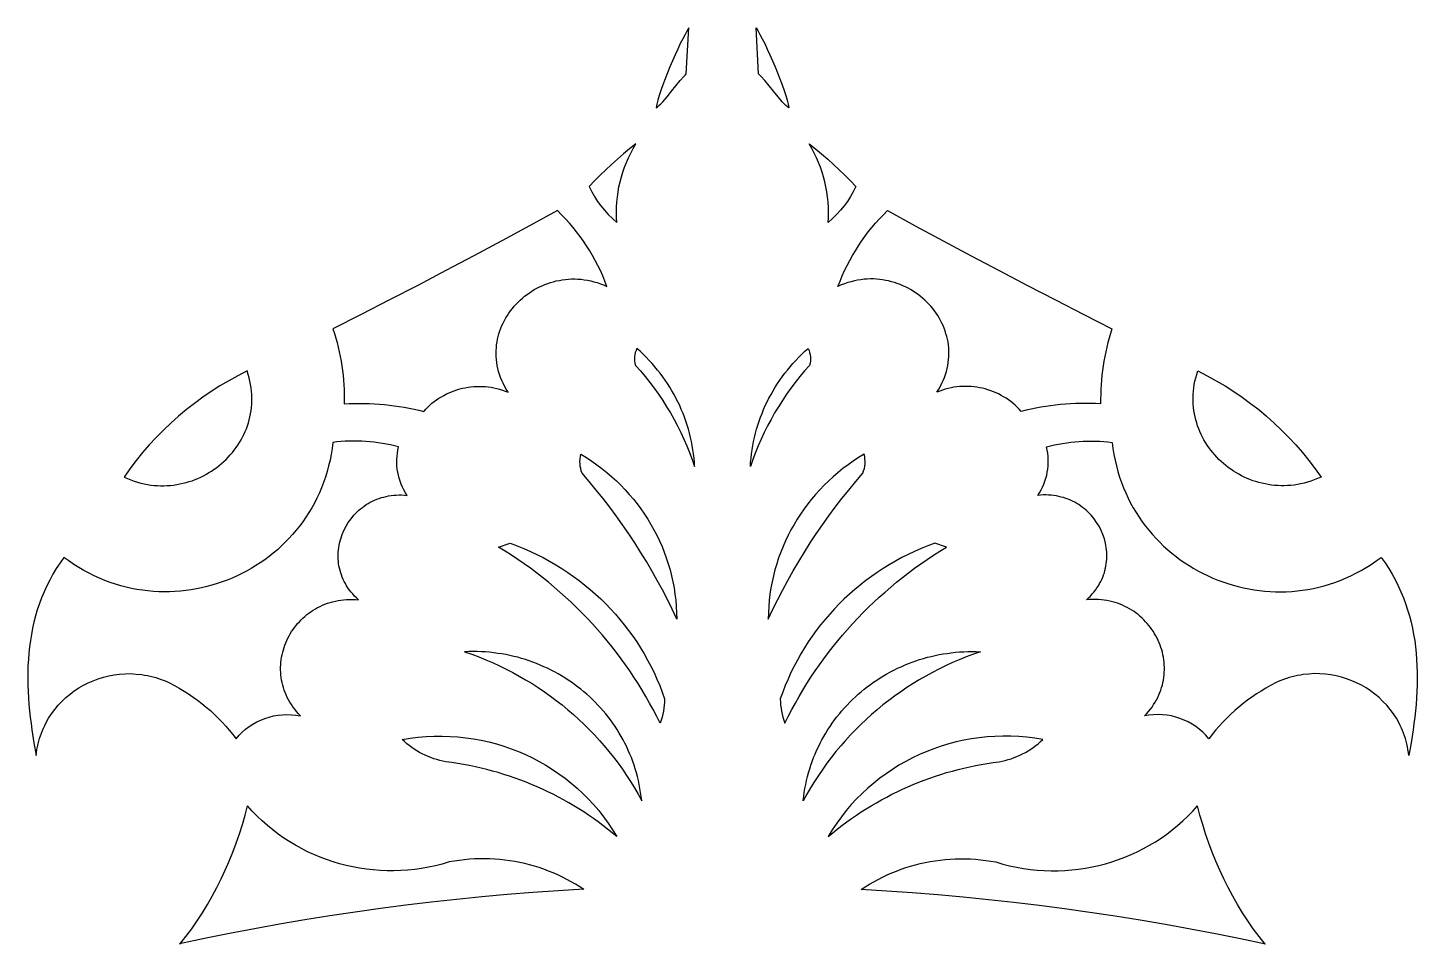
# Model space of a CAD drawing. Extents: x 3927 to 5087, y -513 to 1114.
# Drawn here: x 4446.2 to 4568.6, y 288.5 to 369.2 of the extents above; entities that cross this region are included whole.
import ezdxf

# ---------------------------------------------------------------- set-up
doc = ezdxf.new("R2010")
doc.units = 0
doc.layers.add('LAYER_1', color=18, linetype='CONTINUOUS')

msp = doc.modelspace()

# ---------------------------------------------------------------- linework, layer by layer
at = {"layer": 'LAYER_1'}
for points in [[(4504.45, 369.21), (4504.29, 368.96), (4504.11, 368.63), (4503.9, 368.25), (4503.69, 367.82), (4503.46, 367.34), (4503.24, 366.84), (4502.78, 365.78), (4502.56, 365.24), (4502.35, 364.71), (4502.16, 364.19), (4501.98, 363.7), (4501.83, 363.24), (4501.71, 362.83), (4501.62, 362.47), (4501.56, 362.17), (4501.68, 362.25), (4501.81, 362.36), (4501.97, 362.52), (4502.14, 362.7), (4502.52, 363.14), (4502.92, 363.62), (4503.68, 364.56), (4503.99, 364.92), (4504.12, 365.05), (4504.22, 365.14)], [(4510.36, 369.21), (4510.52, 368.96), (4510.71, 368.63), (4510.91, 368.25), (4511.13, 367.82), (4511.35, 367.34), (4511.58, 366.84), (4512.04, 365.78), (4512.26, 365.24), (4512.46, 364.71), (4512.66, 364.19), (4512.83, 363.7), (4512.98, 363.24), (4513.1, 362.83), (4513.2, 362.47), (4513.25, 362.17), (4513.14, 362.25), (4513, 362.36), (4512.85, 362.52), (4512.67, 362.7), (4512.3, 363.14), (4511.9, 363.62), (4511.13, 364.56), (4510.82, 364.92), (4510.69, 365.05), (4510.59, 365.14)], [(4499.77, 358.98), (4499.22, 358.54), (4498.68, 358.1), (4498.15, 357.65), (4497.63, 357.18), (4497.12, 356.71), (4496.63, 356.22), (4496.14, 355.73), (4495.67, 355.22), (4495.89, 354.77), (4496.13, 354.34), (4496.4, 353.92), (4496.69, 353.52), (4497.01, 353.13), (4497.35, 352.75), (4497.72, 352.4), (4498.1, 352.06), (4498.08, 352.51), (4498.07, 352.96), (4498.08, 353.41), (4498.11, 353.86), (4498.15, 354.31), (4498.21, 354.75), (4498.29, 355.19), (4498.39, 355.63), (4498.5, 356.07), (4498.63, 356.5), (4498.78, 356.92), (4498.94, 357.35), (4499.12, 357.76), (4499.32, 358.17), (4499.54, 358.58)], [(4515.05, 358.98), (4515.6, 358.54), (4516.14, 358.1), (4516.67, 357.65), (4517.19, 357.18), (4517.69, 356.71), (4518.19, 356.22), (4518.67, 355.73), (4519.14, 355.22), (4518.93, 354.77), (4518.68, 354.34), (4518.42, 353.92), (4518.12, 353.52), (4517.8, 353.13), (4517.46, 352.75), (4517.1, 352.4), (4516.71, 352.06), (4516.74, 352.51), (4516.75, 352.96), (4516.74, 353.41), (4516.71, 353.86), (4516.66, 354.31), (4516.6, 354.75), (4516.52, 355.19), (4516.43, 355.63), (4516.31, 356.07), (4516.18, 356.5), (4516.04, 356.92), (4515.87, 357.35), (4515.69, 357.76), (4515.49, 358.17), (4515.28, 358.58)], [(4497.23, 346.43), (4497.05, 346.9), (4496.86, 347.36), (4496.65, 347.82), (4496.44, 348.26), (4496.2, 348.71), (4495.96, 349.14), (4495.71, 349.57), (4495.44, 350), (4495.16, 350.41), (4494.87, 350.82), (4494.56, 351.22), (4494.25, 351.61), (4493.92, 352), (4493.58, 352.38), (4493.24, 352.74), (4492.88, 353.1), (4490.42, 351.77), (4487.97, 350.44), (4485.5, 349.13), (4483.03, 347.82), (4480.56, 346.52), (4478.08, 345.24), (4475.59, 343.96), (4473.1, 342.69), (4473.23, 342.29), (4473.35, 341.88), (4473.46, 341.48), (4473.56, 341.07), (4473.65, 340.66), (4473.74, 340.25), (4473.81, 339.84), (4473.88, 339.43), (4473.94, 339.01), (4473.99, 338.6), (4474.03, 338.18), (4474.06, 337.76), (4474.08, 337.34), (4474.1, 336.93), (4474.1, 336.51), (4474.1, 336.09), (4474.54, 336.11), (4474.98, 336.12), (4475.43, 336.12), (4475.87, 336.12), (4476.31, 336.1), (4476.75, 336.08), (4477.19, 336.05), (4477.63, 336.01), (4478.07, 335.97), (4478.5, 335.91), (4478.94, 335.85), (4479.37, 335.78), (4479.81, 335.7), (4480.24, 335.61), (4480.67, 335.51), (4481.1, 335.41), (4481.27, 335.6), (4481.45, 335.78), (4481.63, 335.96), (4481.82, 336.13), (4482.02, 336.29), (4482.22, 336.44), (4482.43, 336.58), (4482.65, 336.71), (4482.87, 336.83), (4483.09, 336.95), (4483.32, 337.06), (4483.55, 337.15), (4483.78, 337.24), (4484.02, 337.32), (4484.26, 337.39), (4484.51, 337.45), (4484.75, 337.5), (4485, 337.55), (4485.25, 337.58), (4485.5, 337.6), (4485.76, 337.62), (4486.01, 337.62), (4486.26, 337.61), (4486.52, 337.6), (4486.77, 337.57), (4487.03, 337.54), (4487.28, 337.49), (4487.53, 337.43), (4487.78, 337.37), (4488.03, 337.29), (4488.28, 337.21), (4488.52, 337.11), (4488.36, 337.37), (4488.22, 337.63), (4488.08, 337.89), (4487.96, 338.15), (4487.86, 338.41), (4487.77, 338.68), (4487.69, 338.94), (4487.62, 339.2), (4487.57, 339.47), (4487.52, 339.73), (4487.49, 339.99), (4487.47, 340.25), (4487.47, 340.51), (4487.47, 340.77), (4487.49, 341.02), (4487.51, 341.27), (4487.55, 341.53), (4487.6, 341.77), (4487.65, 342.02), (4487.72, 342.26), (4487.8, 342.5), (4487.89, 342.74), (4487.98, 342.97), (4488.09, 343.2), (4488.2, 343.43), (4488.33, 343.65), (4488.46, 343.86), (4488.6, 344.07), (4488.74, 344.28), (4488.9, 344.48), (4489.06, 344.68), (4489.23, 344.86), (4489.41, 345.05), (4489.59, 345.22), (4489.79, 345.39), (4489.98, 345.56), (4490.19, 345.71), (4490.4, 345.86), (4490.61, 346.01), (4490.83, 346.14), (4491.06, 346.27), (4491.29, 346.38), (4491.53, 346.49), (4491.77, 346.6), (4492.01, 346.69), (4492.26, 346.77), (4492.52, 346.84), (4492.77, 346.91), (4493.04, 346.96), (4493.3, 347.01), (4493.57, 347.04), (4493.84, 347.06), (4494.11, 347.08), (4494.39, 347.08), (4494.67, 347.07), (4494.95, 347.05), (4495.23, 347.01), (4495.51, 346.97), (4495.8, 346.91), (4496.08, 346.84), (4496.37, 346.76), (4496.66, 346.66), (4496.94, 346.56)], [(4517.58, 346.43), (4517.76, 346.9), (4517.96, 347.36), (4518.16, 347.82), (4518.38, 348.26), (4518.61, 348.71), (4518.85, 349.14), (4519.11, 349.57), (4519.38, 350), (4519.66, 350.41), (4519.95, 350.82), (4520.25, 351.22), (4520.57, 351.61), (4520.89, 352), (4521.23, 352.38), (4521.58, 352.74), (4521.94, 353.1), (4524.39, 351.77), (4526.85, 350.44), (4529.31, 349.13), (4531.78, 347.82), (4534.26, 346.52), (4536.74, 345.24), (4539.22, 343.96), (4541.71, 342.69), (4541.59, 342.29), (4541.47, 341.88), (4541.36, 341.48), (4541.25, 341.07), (4541.16, 340.66), (4541.08, 340.25), (4541, 339.84), (4540.93, 339.43), (4540.88, 339.01), (4540.83, 338.6), (4540.79, 338.18), (4540.75, 337.76), (4540.73, 337.34), (4540.72, 336.93), (4540.71, 336.51), (4540.71, 336.09), (4540.27, 336.11), (4539.83, 336.12), (4539.39, 336.12), (4538.95, 336.12), (4538.51, 336.1), (4538.07, 336.08), (4537.63, 336.05), (4537.19, 336.01), (4536.75, 335.97), (4536.31, 335.91), (4535.88, 335.85), (4535.44, 335.78), (4535.01, 335.7), (4534.58, 335.61), (4534.15, 335.51), (4533.72, 335.41), (4533.55, 335.6), (4533.37, 335.78), (4533.18, 335.96), (4532.99, 336.13), (4532.79, 336.29), (4532.59, 336.44), (4532.38, 336.58), (4532.17, 336.71), (4531.95, 336.83), (4531.73, 336.95), (4531.5, 337.06), (4531.27, 337.15), (4531.03, 337.24), (4530.79, 337.32), (4530.55, 337.39), (4530.31, 337.45), (4530.06, 337.5), (4529.81, 337.55), (4529.56, 337.58), (4529.31, 337.6), (4529.06, 337.62), (4528.8, 337.62), (4528.55, 337.61), (4528.3, 337.6), (4528.04, 337.57), (4527.79, 337.54), (4527.54, 337.49), (4527.28, 337.43), (4527.03, 337.37), (4526.78, 337.29), (4526.54, 337.21), (4526.29, 337.11), (4526.45, 337.37), (4526.6, 337.63), (4526.73, 337.89), (4526.85, 338.15), (4526.96, 338.41), (4527.05, 338.68), (4527.13, 338.94), (4527.2, 339.2), (4527.25, 339.47), (4527.29, 339.73), (4527.32, 339.99), (4527.34, 340.25), (4527.35, 340.51), (4527.34, 340.77), (4527.33, 341.02), (4527.3, 341.27), (4527.27, 341.53), (4527.22, 341.77), (4527.16, 342.02), (4527.09, 342.26), (4527.02, 342.5), (4526.93, 342.74), (4526.83, 342.97), (4526.73, 343.2), (4526.61, 343.43), (4526.49, 343.65), (4526.36, 343.86), (4526.22, 344.07), (4526.07, 344.28), (4525.92, 344.48), (4525.75, 344.68), (4525.58, 344.86), (4525.4, 345.05), (4525.22, 345.22), (4525.03, 345.39), (4524.83, 345.56), (4524.63, 345.71), (4524.42, 345.86), (4524.2, 346.01), (4523.98, 346.14), (4523.76, 346.27), (4523.52, 346.38), (4523.29, 346.49), (4523.05, 346.6), (4522.8, 346.69), (4522.55, 346.77), (4522.3, 346.84), (4522.04, 346.91), (4521.78, 346.96), (4521.51, 347.01), (4521.25, 347.04), (4520.98, 347.06), (4520.7, 347.08), (4520.43, 347.08), (4520.15, 347.07), (4519.87, 347.05), (4519.59, 347.01), (4519.3, 346.97), (4519.02, 346.91), (4518.73, 346.84), (4518.45, 346.76), (4518.16, 346.66), (4517.87, 346.56)], [(4504.95, 330.56), (4504.93, 330.93), (4504.9, 331.3), (4504.85, 331.67), (4504.8, 332.04), (4504.74, 332.41), (4504.67, 332.77), (4504.59, 333.13), (4504.5, 333.49), (4504.4, 333.85), (4504.3, 334.2), (4504.18, 334.55), (4504.06, 334.9), (4503.93, 335.24), (4503.78, 335.58), (4503.64, 335.92), (4503.48, 336.25), (4503.31, 336.58), (4503.14, 336.91), (4502.95, 337.23), (4502.76, 337.55), (4502.56, 337.86), (4502.36, 338.17), (4502.14, 338.47), (4501.92, 338.77), (4501.69, 339.06), (4501.45, 339.35), (4501.2, 339.63), (4500.95, 339.91), (4500.69, 340.18), (4500.42, 340.45), (4500.15, 340.71), (4499.87, 340.96), (4499.79, 340.78), (4499.73, 340.6), (4499.69, 340.41), (4499.67, 340.23), (4499.66, 340.04), (4499.67, 339.85), (4499.7, 339.66), (4499.74, 339.47), (4500.18, 338.98), (4500.59, 338.48), (4501, 337.97), (4501.39, 337.45), (4501.77, 336.92), (4502.14, 336.38), (4502.48, 335.83), (4502.82, 335.28), (4503.14, 334.71), (4503.44, 334.14), (4503.74, 333.56), (4504.01, 332.97), (4504.27, 332.38), (4504.51, 331.78), (4504.74, 331.17)], [(4509.86, 330.56), (4509.88, 330.93), (4509.92, 331.3), (4509.96, 331.67), (4510.01, 332.04), (4510.07, 332.41), (4510.15, 332.77), (4510.22, 333.13), (4510.31, 333.49), (4510.41, 333.85), (4510.52, 334.2), (4510.63, 334.55), (4510.76, 334.9), (4510.89, 335.24), (4511.03, 335.58), (4511.18, 335.92), (4511.34, 336.25), (4511.5, 336.58), (4511.68, 336.91), (4511.86, 337.23), (4512.05, 337.55), (4512.25, 337.86), (4512.46, 338.17), (4512.67, 338.47), (4512.9, 338.77), (4513.13, 339.06), (4513.36, 339.35), (4513.61, 339.63), (4513.86, 339.91), (4514.12, 340.18), (4514.39, 340.45), (4514.67, 340.71), (4514.95, 340.96), (4515.03, 340.78), (4515.08, 340.6), (4515.12, 340.41), (4515.15, 340.23), (4515.16, 340.04), (4515.15, 339.85), (4515.12, 339.66), (4515.07, 339.47), (4514.64, 338.98), (4514.22, 338.48), (4513.81, 337.97), (4513.42, 337.45), (4513.04, 336.92), (4512.68, 336.38), (4512.33, 335.83), (4512, 335.28), (4511.68, 334.71), (4511.37, 334.14), (4511.08, 333.56), (4510.81, 332.97), (4510.55, 332.38), (4510.3, 331.78), (4510.07, 331.17)], [(4465.54, 338.98), (4464.73, 338.56), (4463.93, 338.12), (4463.15, 337.66), (4462.38, 337.17), (4461.63, 336.66), (4460.9, 336.12), (4460.19, 335.57), (4459.5, 334.99), (4458.82, 334.39), (4458.17, 333.76), (4457.53, 333.12), (4456.92, 332.46), (4456.33, 331.78), (4455.76, 331.08), (4455.22, 330.36), (4454.7, 329.62), (4454.99, 329.49), (4455.29, 329.38), (4455.58, 329.27), (4455.88, 329.18), (4456.17, 329.1), (4456.47, 329.03), (4456.76, 328.98), (4457.05, 328.93), (4457.34, 328.9), (4457.64, 328.88), (4457.92, 328.87), (4458.21, 328.87), (4458.5, 328.88), (4458.78, 328.9), (4459.06, 328.93), (4459.34, 328.97), (4459.62, 329.02), (4459.89, 329.08), (4460.16, 329.15), (4460.43, 329.23), (4460.69, 329.31), (4460.95, 329.41), (4461.21, 329.51), (4461.46, 329.63), (4461.7, 329.75), (4461.95, 329.88), (4462.18, 330.02), (4462.41, 330.16), (4462.64, 330.32), (4462.86, 330.48), (4463.08, 330.64), (4463.29, 330.82), (4463.49, 331), (4463.69, 331.19), (4463.88, 331.38), (4464.06, 331.58), (4464.24, 331.79), (4464.41, 332), (4464.57, 332.22), (4464.72, 332.44), (4464.87, 332.67), (4465, 332.91), (4465.13, 333.14), (4465.25, 333.39), (4465.37, 333.64), (4465.47, 333.89), (4465.56, 334.15), (4465.65, 334.41), (4465.72, 334.67), (4465.79, 334.94), (4465.84, 335.21), (4465.89, 335.49), (4465.92, 335.77), (4465.95, 336.05), (4465.96, 336.33), (4465.96, 336.62), (4465.95, 336.91), (4465.93, 337.2), (4465.9, 337.49), (4465.85, 337.78), (4465.79, 338.08), (4465.72, 338.38), (4465.64, 338.68)], [(4549.27, 338.98), (4550.09, 338.56), (4550.88, 338.12), (4551.67, 337.66), (4552.43, 337.17), (4553.18, 336.66), (4553.91, 336.12), (4554.63, 335.57), (4555.32, 334.99), (4555.99, 334.39), (4556.65, 333.76), (4557.28, 333.12), (4557.89, 332.46), (4558.48, 331.78), (4559.05, 331.08), (4559.6, 330.36), (4560.12, 329.62), (4559.82, 329.49), (4559.53, 329.38), (4559.23, 329.27), (4558.94, 329.18), (4558.64, 329.1), (4558.35, 329.03), (4558.06, 328.98), (4557.76, 328.93), (4557.47, 328.9), (4557.18, 328.88), (4556.89, 328.87), (4556.6, 328.87), (4556.32, 328.88), (4556.03, 328.9), (4555.75, 328.93), (4555.47, 328.97), (4555.2, 329.02), (4554.92, 329.08), (4554.65, 329.15), (4554.39, 329.23), (4554.12, 329.31), (4553.86, 329.41), (4553.61, 329.51), (4553.36, 329.63), (4553.11, 329.75), (4552.87, 329.88), (4552.63, 330.02), (4552.4, 330.16), (4552.17, 330.32), (4551.95, 330.48), (4551.74, 330.64), (4551.53, 330.82), (4551.33, 331), (4551.13, 331.19), (4550.94, 331.38), (4550.76, 331.58), (4550.58, 331.79), (4550.41, 332), (4550.25, 332.22), (4550.09, 332.44), (4549.95, 332.67), (4549.81, 332.91), (4549.68, 333.14), (4549.56, 333.39), (4549.45, 333.64), (4549.35, 333.89), (4549.25, 334.15), (4549.17, 334.41), (4549.09, 334.67), (4549.03, 334.94), (4548.97, 335.21), (4548.93, 335.49), (4548.89, 335.77), (4548.87, 336.05), (4548.86, 336.33), (4548.86, 336.62), (4548.86, 336.91), (4548.89, 337.2), (4548.92, 337.49), (4548.96, 337.78), (4549.02, 338.08), (4549.09, 338.38), (4549.17, 338.68)], [(4478.88, 332.28), (4478.52, 332.37), (4478.17, 332.46), (4477.81, 332.53), (4477.45, 332.6), (4477.09, 332.65), (4476.73, 332.7), (4476.37, 332.74), (4476, 332.77), (4475.64, 332.79), (4475.28, 332.8), (4474.91, 332.8), (4474.55, 332.8), (4474.18, 332.78), (4473.82, 332.76), (4473.45, 332.72), (4473.09, 332.68), (4473.02, 332.15), (4472.94, 331.63), (4472.84, 331.11), (4472.72, 330.61), (4472.59, 330.12), (4472.44, 329.63), (4472.27, 329.15), (4472.09, 328.69), (4471.9, 328.23), (4471.69, 327.78), (4471.46, 327.34), (4471.23, 326.92), (4470.98, 326.5), (4470.72, 326.09), (4470.44, 325.7), (4470.15, 325.31), (4469.86, 324.94), (4469.54, 324.57), (4469.22, 324.22), (4468.89, 323.88), (4468.55, 323.55), (4468.2, 323.23), (4467.84, 322.93), (4467.47, 322.63), (4467.09, 322.35), (4466.7, 322.08), (4466.3, 321.83), (4465.9, 321.58), (4465.49, 321.35), (4465.07, 321.13), (4464.65, 320.93), (4464.22, 320.73), (4463.78, 320.56), (4463.34, 320.39), (4462.89, 320.24), (4462.44, 320.1), (4461.99, 319.98), (4461.53, 319.87), (4461.07, 319.78), (4460.6, 319.7), (4460.13, 319.63), (4459.66, 319.58), (4459.18, 319.55), (4458.71, 319.53), (4458.23, 319.52), (4457.75, 319.53), (4457.28, 319.56), (4456.8, 319.6), (4456.32, 319.66), (4455.84, 319.73), (4455.36, 319.82), (4454.89, 319.93), (4454.41, 320.05), (4453.94, 320.19), (4453.47, 320.35), (4453, 320.53), (4452.54, 320.72), (4452.08, 320.93), (4451.62, 321.15), (4451.17, 321.4), (4450.72, 321.66), (4450.28, 321.94), (4449.84, 322.24), (4449.41, 322.55), (4449.06, 322.07), (4448.73, 321.57), (4448.43, 321.07), (4448.15, 320.56), (4447.89, 320.05), (4447.65, 319.53), (4447.44, 319), (4447.24, 318.48), (4447.06, 317.94), (4446.9, 317.41), (4446.76, 316.86), (4446.64, 316.32), (4446.54, 315.77), (4446.45, 315.22), (4446.37, 314.66), (4446.31, 314.11), (4446.27, 313.55), (4446.24, 312.99), (4446.22, 312.43), (4446.22, 311.86), (4446.23, 311.3), (4446.25, 310.73), (4446.28, 310.17), (4446.32, 309.6), (4446.38, 309.04), (4446.44, 308.47), (4446.51, 307.91), (4446.58, 307.35), (4446.76, 306.22), (4446.96, 305.11), (4446.99, 305.37), (4447.03, 305.62), (4447.08, 305.87), (4447.13, 306.12), (4447.19, 306.36), (4447.26, 306.6), (4447.34, 306.84), (4447.42, 307.07), (4447.51, 307.3), (4447.61, 307.52), (4447.71, 307.74), (4447.82, 307.96), (4448.06, 308.38), (4448.32, 308.78), (4448.6, 309.16), (4448.91, 309.53), (4449.23, 309.87), (4449.58, 310.2), (4449.94, 310.5), (4450.32, 310.79), (4450.72, 311.05), (4451.13, 311.29), (4451.55, 311.5), (4451.99, 311.69), (4452.43, 311.86), (4452.89, 312), (4453.35, 312.12), (4453.83, 312.21), (4454.31, 312.27), (4454.79, 312.3), (4455.28, 312.31), (4455.77, 312.28), (4456.26, 312.23), (4456.51, 312.19), (4456.76, 312.15), (4457, 312.1), (4457.25, 312.03), (4457.49, 311.97), (4457.74, 311.89), (4457.98, 311.8), (4458.23, 311.71), (4458.47, 311.61), (4458.71, 311.5), (4459.14, 311.27), (4459.56, 311.03), (4459.98, 310.78), (4460.39, 310.52), (4460.79, 310.25), (4461.18, 309.97), (4461.56, 309.67), (4461.93, 309.37), (4462.3, 309.05), (4462.65, 308.73), (4463, 308.39), (4463.33, 308.05), (4463.66, 307.69), (4463.97, 307.33), (4464.28, 306.96), (4464.57, 306.58), (4464.83, 306.88), (4465.11, 307.16), (4465.41, 307.42), (4465.73, 307.65), (4466.05, 307.87), (4466.4, 308.06), (4466.75, 308.22), (4467.11, 308.37), (4467.49, 308.48), (4467.87, 308.58), (4468.26, 308.64), (4468.65, 308.69), (4469.04, 308.7), (4469.44, 308.69), (4469.84, 308.65), (4470.24, 308.58), (4470.06, 308.77), (4469.89, 308.97), (4469.73, 309.17), (4469.58, 309.37), (4469.44, 309.58), (4469.3, 309.79), (4469.18, 310), (4469.07, 310.21), (4468.97, 310.43), (4468.88, 310.64), (4468.8, 310.86), (4468.73, 311.08), (4468.67, 311.3), (4468.62, 311.53), (4468.57, 311.75), (4468.54, 311.97), (4468.51, 312.2), (4468.5, 312.42), (4468.49, 312.64), (4468.49, 312.87), (4468.5, 313.09), (4468.52, 313.31), (4468.54, 313.53), (4468.58, 313.75), (4468.62, 313.97), (4468.67, 314.19), (4468.73, 314.4), (4468.79, 314.61), (4468.87, 314.82), (4468.95, 315.03), (4469.03, 315.23), (4469.13, 315.43), (4469.23, 315.63), (4469.34, 315.82), (4469.46, 316.01), (4469.58, 316.2), (4469.71, 316.38), (4469.85, 316.55), (4469.99, 316.73), (4470.14, 316.89), (4470.3, 317.06), (4470.46, 317.21), (4470.63, 317.36), (4470.8, 317.51), (4470.98, 317.65), (4471.17, 317.78), (4471.36, 317.9), (4471.55, 318.02), (4471.75, 318.14), (4471.96, 318.24), (4472.17, 318.34), (4472.39, 318.43), (4472.61, 318.51), (4472.84, 318.58), (4473.07, 318.65), (4473.31, 318.7), (4473.55, 318.75), (4473.79, 318.79), (4474.04, 318.82), (4474.29, 318.84), (4474.55, 318.85), (4474.81, 318.85), (4475.07, 318.84), (4475.34, 318.82), (4475.16, 318.98), (4475, 319.15), (4474.84, 319.33), (4474.69, 319.5), (4474.55, 319.68), (4474.42, 319.86), (4474.3, 320.05), (4474.19, 320.24), (4474.09, 320.43), (4474, 320.62), (4473.92, 320.81), (4473.84, 321.01), (4473.78, 321.2), (4473.72, 321.4), (4473.67, 321.6), (4473.63, 321.8), (4473.6, 322), (4473.58, 322.2), (4473.56, 322.41), (4473.56, 322.61), (4473.56, 322.81), (4473.57, 323.01), (4473.58, 323.21), (4473.61, 323.41), (4473.64, 323.6), (4473.68, 323.8), (4473.78, 324.19), (4473.91, 324.57), (4474.06, 324.93), (4474.25, 325.29), (4474.45, 325.63), (4474.69, 325.96), (4474.95, 326.27), (4475.08, 326.42), (4475.23, 326.56), (4475.38, 326.7), (4475.53, 326.83), (4475.69, 326.96), (4475.86, 327.08), (4476.03, 327.2), (4476.21, 327.31), (4476.39, 327.41), (4476.57, 327.5), (4476.76, 327.59), (4476.96, 327.68), (4477.16, 327.75), (4477.36, 327.82), (4477.57, 327.87), (4477.79, 327.92), (4478, 327.97), (4478.23, 328), (4478.45, 328.03), (4478.68, 328.04), (4478.92, 328.05), (4479.15, 328.05), (4479.39, 328.03), (4479.64, 328.01), (4479.48, 328.25), (4479.35, 328.5), (4479.22, 328.75), (4479.11, 329), (4479.01, 329.26), (4478.93, 329.53), (4478.86, 329.8), (4478.8, 330.07), (4478.76, 330.34), (4478.73, 330.62), (4478.72, 330.9), (4478.72, 331.17), (4478.74, 331.45), (4478.77, 331.73), (4478.82, 332.01)], [(4503.38, 317.11), (4502.97, 317.98), (4502.55, 318.84), (4502.11, 319.69), (4501.65, 320.53), (4501.18, 321.37), (4500.7, 322.2), (4500.2, 323.02), (4499.68, 323.83), (4499.15, 324.63), (4498.61, 325.42), (4498.05, 326.2), (4497.48, 326.97), (4496.89, 327.74), (4496.29, 328.49), (4495.67, 329.23), (4495.05, 329.96), (4494.97, 330.17), (4494.92, 330.37), (4494.88, 330.58), (4494.86, 330.79), (4494.85, 331), (4494.86, 331.22), (4494.89, 331.43), (4494.93, 331.64), (4495.42, 331.34), (4495.89, 331.03), (4496.35, 330.71), (4496.79, 330.37), (4497.23, 330.03), (4497.65, 329.66), (4498.06, 329.29), (4498.45, 328.91), (4498.84, 328.51), (4499.2, 328.1), (4499.56, 327.69), (4499.9, 327.26), (4500.22, 326.82), (4500.53, 326.37), (4500.83, 325.92), (4501.11, 325.45), (4501.37, 324.98), (4501.62, 324.5), (4501.86, 324.01), (4502.08, 323.51), (4502.28, 323.01), (4502.46, 322.5), (4502.63, 321.98), (4502.79, 321.46), (4502.92, 320.93), (4503.04, 320.4), (4503.14, 319.86), (4503.22, 319.32), (4503.29, 318.77), (4503.34, 318.22), (4503.37, 317.67)], [(4511.44, 317.11), (4511.85, 317.98), (4512.27, 318.84), (4512.71, 319.69), (4513.16, 320.53), (4513.63, 321.37), (4514.12, 322.2), (4514.62, 323.02), (4515.13, 323.83), (4515.66, 324.63), (4516.21, 325.42), (4516.77, 326.2), (4517.34, 326.97), (4517.92, 327.74), (4518.53, 328.49), (4519.14, 329.23), (4519.77, 329.96), (4519.84, 330.17), (4519.9, 330.37), (4519.94, 330.58), (4519.96, 330.79), (4519.96, 331), (4519.95, 331.22), (4519.93, 331.43), (4519.88, 331.64), (4519.4, 331.34), (4518.93, 331.03), (4518.47, 330.71), (4518.02, 330.37), (4517.59, 330.03), (4517.16, 329.66), (4516.76, 329.29), (4516.36, 328.91), (4515.98, 328.51), (4515.61, 328.1), (4515.26, 327.69), (4514.92, 327.26), (4514.59, 326.82), (4514.28, 326.37), (4513.99, 325.92), (4513.71, 325.45), (4513.44, 324.98), (4513.19, 324.5), (4512.96, 324.01), (4512.74, 323.51), (4512.54, 323.01), (4512.35, 322.5), (4512.18, 321.98), (4512.03, 321.46), (4511.89, 320.93), (4511.77, 320.4), (4511.67, 319.86), (4511.59, 319.32), (4511.52, 318.77), (4511.48, 318.22), (4511.45, 317.67)], [(4535.94, 332.28), (4536.29, 332.37), (4536.65, 332.46), (4537.01, 332.53), (4537.36, 332.6), (4537.72, 332.65), (4538.09, 332.7), (4538.45, 332.74), (4538.81, 332.77), (4539.18, 332.79), (4539.54, 332.8), (4539.9, 332.8), (4540.27, 332.8), (4540.63, 332.78), (4541, 332.76), (4541.36, 332.72), (4541.73, 332.68), (4541.79, 332.15), (4541.88, 331.63), (4541.98, 331.11), (4542.1, 330.61), (4542.23, 330.12), (4542.38, 329.63), (4542.54, 329.15), (4542.72, 328.69), (4542.92, 328.23), (4543.13, 327.78), (4543.35, 327.34), (4543.59, 326.92), (4543.84, 326.5), (4544.1, 326.09), (4544.37, 325.7), (4544.66, 325.31), (4544.96, 324.94), (4545.27, 324.57), (4545.59, 324.22), (4545.92, 323.88), (4546.26, 323.55), (4546.62, 323.23), (4546.98, 322.93), (4547.35, 322.63), (4547.73, 322.35), (4548.12, 322.08), (4548.51, 321.83), (4548.91, 321.58), (4549.32, 321.35), (4549.74, 321.13), (4550.17, 320.93), (4550.6, 320.73), (4551.03, 320.56), (4551.47, 320.39), (4551.92, 320.24), (4552.37, 320.1), (4552.83, 319.98), (4553.29, 319.87), (4553.75, 319.78), (4554.22, 319.7), (4554.69, 319.63), (4555.16, 319.58), (4555.63, 319.55), (4556.11, 319.53), (4556.58, 319.52), (4557.06, 319.53), (4557.54, 319.56), (4558.02, 319.6), (4558.5, 319.66), (4558.97, 319.73), (4559.45, 319.82), (4559.93, 319.93), (4560.4, 320.05), (4560.87, 320.19), (4561.34, 320.35), (4561.81, 320.53), (4562.28, 320.72), (4562.74, 320.93), (4563.19, 321.15), (4563.65, 321.4), (4564.1, 321.66), (4564.54, 321.94), (4564.98, 322.24), (4565.41, 322.55), (4565.76, 322.07), (4566.08, 321.57), (4566.39, 321.07), (4566.67, 320.56), (4566.92, 320.05), (4567.16, 319.53), (4567.38, 319), (4567.57, 318.48), (4567.75, 317.94), (4567.91, 317.41), (4568.05, 316.86), (4568.17, 316.32), (4568.28, 315.77), (4568.37, 315.22), (4568.44, 314.66), (4568.5, 314.11), (4568.54, 313.55), (4568.57, 312.99), (4568.59, 312.43), (4568.59, 311.86), (4568.58, 311.3), (4568.56, 310.73), (4568.53, 310.17), (4568.49, 309.6), (4568.44, 309.04), (4568.38, 308.47), (4568.31, 307.91), (4568.23, 307.35), (4568.05, 306.22), (4567.85, 305.11), (4567.82, 305.37), (4567.78, 305.62), (4567.74, 305.87), (4567.68, 306.12), (4567.62, 306.36), (4567.55, 306.6), (4567.48, 306.84), (4567.39, 307.07), (4567.3, 307.3), (4567.21, 307.52), (4567.1, 307.74), (4567, 307.96), (4566.76, 308.38), (4566.5, 308.78), (4566.21, 309.16), (4565.91, 309.53), (4565.58, 309.87), (4565.24, 310.2), (4564.87, 310.5), (4564.49, 310.79), (4564.1, 311.05), (4563.69, 311.29), (4563.26, 311.5), (4562.83, 311.69), (4562.38, 311.86), (4561.93, 312), (4561.46, 312.12), (4560.99, 312.21), (4560.51, 312.27), (4560.02, 312.3), (4559.54, 312.31), (4559.05, 312.28), (4558.55, 312.23), (4558.31, 312.19), (4558.06, 312.15), (4557.81, 312.1), (4557.57, 312.03), (4557.32, 311.97), (4557.08, 311.89), (4556.83, 311.8), (4556.59, 311.71), (4556.35, 311.61), (4556.1, 311.5), (4555.67, 311.27), (4555.25, 311.03), (4554.84, 310.78), (4554.43, 310.52), (4554.03, 310.25), (4553.64, 309.97), (4553.26, 309.67), (4552.88, 309.37), (4552.52, 309.05), (4552.17, 308.73), (4551.82, 308.39), (4551.48, 308.05), (4551.16, 307.69), (4550.84, 307.33), (4550.54, 306.96), (4550.24, 306.58), (4549.98, 306.88), (4549.7, 307.16), (4549.4, 307.42), (4549.09, 307.65), (4548.76, 307.87), (4548.42, 308.06), (4548.07, 308.22), (4547.7, 308.37), (4547.33, 308.48), (4546.95, 308.58), (4546.56, 308.64), (4546.17, 308.69), (4545.77, 308.7), (4545.37, 308.69), (4544.97, 308.65), (4544.57, 308.58), (4544.76, 308.77), (4544.93, 308.97), (4545.09, 309.17), (4545.24, 309.37), (4545.38, 309.58), (4545.51, 309.79), (4545.63, 310), (4545.74, 310.21), (4545.84, 310.43), (4545.93, 310.64), (4546.01, 310.86), (4546.08, 311.08), (4546.15, 311.3), (4546.2, 311.53), (4546.24, 311.75), (4546.28, 311.97), (4546.3, 312.2), (4546.32, 312.42), (4546.33, 312.64), (4546.33, 312.87), (4546.32, 313.09), (4546.3, 313.31), (4546.27, 313.53), (4546.24, 313.75), (4546.2, 313.97), (4546.15, 314.19), (4546.09, 314.4), (4546.02, 314.61), (4545.95, 314.82), (4545.87, 315.03), (4545.78, 315.23), (4545.68, 315.43), (4545.58, 315.63), (4545.47, 315.82), (4545.36, 316.01), (4545.23, 316.2), (4545.1, 316.38), (4544.97, 316.55), (4544.82, 316.73), (4544.67, 316.89), (4544.52, 317.06), (4544.36, 317.21), (4544.19, 317.36), (4544.01, 317.51), (4543.83, 317.65), (4543.65, 317.78), (4543.46, 317.9), (4543.26, 318.02), (4543.06, 318.14), (4542.85, 318.24), (4542.64, 318.34), (4542.42, 318.43), (4542.2, 318.51), (4541.98, 318.58), (4541.75, 318.65), (4541.51, 318.7), (4541.27, 318.75), (4541.02, 318.79), (4540.78, 318.82), (4540.52, 318.84), (4540.27, 318.85), (4540.01, 318.85), (4539.74, 318.84), (4539.47, 318.82), (4539.65, 318.98), (4539.82, 319.15), (4539.98, 319.33), (4540.12, 319.5), (4540.26, 319.68), (4540.39, 319.86), (4540.51, 320.05), (4540.62, 320.24), (4540.72, 320.43), (4540.81, 320.62), (4540.9, 320.81), (4540.97, 321.01), (4541.04, 321.2), (4541.09, 321.4), (4541.14, 321.6), (4541.18, 321.8), (4541.21, 322), (4541.24, 322.2), (4541.25, 322.41), (4541.26, 322.61), (4541.26, 322.81), (4541.25, 323.01), (4541.23, 323.21), (4541.21, 323.41), (4541.18, 323.6), (4541.14, 323.8), (4541.04, 324.19), (4540.91, 324.57), (4540.75, 324.93), (4540.57, 325.29), (4540.36, 325.63), (4540.13, 325.96), (4539.87, 326.27), (4539.73, 326.42), (4539.59, 326.56), (4539.44, 326.7), (4539.28, 326.83), (4539.12, 326.96), (4538.96, 327.08), (4538.79, 327.2), (4538.61, 327.31), (4538.43, 327.41), (4538.24, 327.5), (4538.05, 327.59), (4537.86, 327.68), (4537.66, 327.75), (4537.45, 327.82), (4537.24, 327.87), (4537.03, 327.92), (4536.81, 327.97), (4536.59, 328), (4536.36, 328.03), (4536.13, 328.04), (4535.9, 328.05), (4535.66, 328.05), (4535.42, 328.03), (4535.18, 328.01), (4535.33, 328.25), (4535.47, 328.5), (4535.6, 328.75), (4535.71, 329), (4535.81, 329.26), (4535.89, 329.53), (4535.96, 329.8), (4536.01, 330.07), (4536.06, 330.34), (4536.08, 330.62), (4536.1, 330.9), (4536.09, 331.17), (4536.08, 331.45), (4536.05, 331.73), (4536, 332.01)], [(4502.31, 310.08), (4502.3, 309.81), (4502.28, 309.54), (4502.25, 309.27), (4502.21, 309), (4502.15, 308.73), (4502.08, 308.47), (4502, 308.21), (4501.91, 307.95), (4501.61, 308.55), (4501.31, 309.14), (4500.99, 309.72), (4500.66, 310.3), (4500.32, 310.87), (4499.97, 311.44), (4499.61, 312), (4499.24, 312.55), (4498.87, 313.09), (4498.48, 313.63), (4498.08, 314.16), (4497.67, 314.69), (4497.26, 315.2), (4496.83, 315.71), (4496.39, 316.21), (4495.95, 316.71), (4495.49, 317.19), (4495.03, 317.67), (4494.56, 318.14), (4494.08, 318.6), (4493.59, 319.05), (4493.09, 319.5), (4492.59, 319.93), (4492.08, 320.36), (4491.55, 320.78), (4491.02, 321.19), (4490.49, 321.59), (4489.94, 321.98), (4489.39, 322.37), (4488.83, 322.74), (4488.26, 323.1), (4487.68, 323.46), (4488.71, 323.81), (4489.31, 323.58), (4489.9, 323.34), (4490.49, 323.08), (4491.06, 322.81), (4491.62, 322.53), (4492.18, 322.22), (4492.72, 321.91), (4493.25, 321.58), (4493.78, 321.23), (4494.29, 320.88), (4494.79, 320.51), (4495.28, 320.12), (4495.76, 319.72), (4496.23, 319.31), (4496.68, 318.89), (4497.12, 318.46), (4497.55, 318.01), (4497.97, 317.55), (4498.37, 317.09), (4498.76, 316.61), (4499.14, 316.12), (4499.5, 315.61), (4499.85, 315.1), (4500.19, 314.58), (4500.51, 314.05), (4500.81, 313.51), (4501.1, 312.96), (4501.38, 312.4), (4501.63, 311.83), (4501.88, 311.26), (4502.1, 310.68)], [(4512.5, 310.08), (4512.51, 309.81), (4512.53, 309.54), (4512.56, 309.27), (4512.61, 309), (4512.66, 308.73), (4512.73, 308.47), (4512.81, 308.21), (4512.91, 307.95), (4513.2, 308.55), (4513.51, 309.14), (4513.83, 309.72), (4514.16, 310.3), (4514.49, 310.87), (4514.84, 311.44), (4515.2, 312), (4515.57, 312.55), (4515.95, 313.09), (4516.34, 313.63), (4516.74, 314.16), (4517.14, 314.69), (4517.56, 315.2), (4517.99, 315.71), (4518.42, 316.21), (4518.87, 316.71), (4519.32, 317.19), (4519.78, 317.67), (4520.25, 318.14), (4520.73, 318.6), (4521.22, 319.05), (4521.72, 319.5), (4522.23, 319.93), (4522.74, 320.36), (4523.26, 320.78), (4523.79, 321.19), (4524.33, 321.59), (4524.87, 321.98), (4525.43, 322.37), (4525.99, 322.74), (4526.56, 323.1), (4527.13, 323.46), (4526.1, 323.81), (4525.5, 323.58), (4524.91, 323.34), (4524.33, 323.08), (4523.76, 322.81), (4523.19, 322.53), (4522.64, 322.22), (4522.1, 321.91), (4521.56, 321.58), (4521.04, 321.23), (4520.53, 320.88), (4520.02, 320.51), (4519.53, 320.12), (4519.06, 319.72), (4518.59, 319.31), (4518.13, 318.89), (4517.69, 318.46), (4517.26, 318.01), (4516.85, 317.55), (4516.44, 317.09), (4516.05, 316.61), (4515.67, 316.12), (4515.31, 315.61), (4514.96, 315.1), (4514.63, 314.58), (4514.31, 314.05), (4514, 313.51), (4513.71, 312.96), (4513.44, 312.4), (4513.18, 311.83), (4512.94, 311.26), (4512.71, 310.68)], [(4500.29, 301.12), (4500.25, 301.48), (4500.2, 301.84), (4500.14, 302.19), (4500.08, 302.54), (4500, 302.89), (4499.92, 303.24), (4499.83, 303.58), (4499.73, 303.92), (4499.62, 304.25), (4499.5, 304.58), (4499.38, 304.91), (4499.25, 305.23), (4499.11, 305.55), (4498.97, 305.87), (4498.81, 306.18), (4498.65, 306.48), (4498.48, 306.78), (4498.31, 307.08), (4498.13, 307.38), (4497.94, 307.66), (4497.74, 307.95), (4497.54, 308.23), (4497.33, 308.5), (4497.12, 308.77), (4496.9, 309.03), (4496.67, 309.29), (4496.44, 309.54), (4496.2, 309.79), (4495.96, 310.03), (4495.71, 310.27), (4495.45, 310.5), (4495.19, 310.72), (4494.92, 310.94), (4494.65, 311.15), (4494.38, 311.36), (4494.1, 311.56), (4493.81, 311.75), (4493.52, 311.94), (4493.22, 312.12), (4492.92, 312.3), (4492.62, 312.46), (4492.31, 312.62), (4492, 312.78), (4491.68, 312.92), (4491.36, 313.06), (4491.04, 313.2), (4490.71, 313.32), (4490.38, 313.44), (4490.05, 313.55), (4489.71, 313.65), (4489.37, 313.75), (4489.02, 313.83), (4488.67, 313.91), (4488.32, 313.99), (4487.97, 314.05), (4487.62, 314.1), (4487.26, 314.15), (4486.9, 314.19), (4486.53, 314.22), (4486.17, 314.24), (4485.8, 314.25), (4485.43, 314.26), (4485.06, 314.25), (4484.69, 314.24), (4485.32, 314.02), (4485.94, 313.79), (4486.55, 313.54), (4487.16, 313.28), (4487.76, 313), (4488.35, 312.71), (4488.93, 312.41), (4489.5, 312.1), (4490.07, 311.77), (4490.63, 311.43), (4491.18, 311.08), (4491.72, 310.71), (4492.25, 310.34), (4492.77, 309.95), (4493.28, 309.55), (4493.78, 309.13), (4494.27, 308.71), (4494.75, 308.28), (4495.23, 307.83), (4495.69, 307.37), (4496.13, 306.91), (4496.57, 306.43), (4497, 305.94), (4497.41, 305.44), (4497.82, 304.94), (4498.21, 304.42), (4498.59, 303.89), (4498.95, 303.35), (4499.31, 302.81), (4499.65, 302.25), (4499.98, 301.69)], [(4514.52, 301.12), (4514.56, 301.48), (4514.61, 301.84), (4514.67, 302.19), (4514.74, 302.54), (4514.81, 302.89), (4514.9, 303.24), (4514.99, 303.58), (4515.09, 303.92), (4515.19, 304.25), (4515.31, 304.58), (4515.43, 304.91), (4515.57, 305.23), (4515.7, 305.55), (4515.85, 305.87), (4516, 306.18), (4516.16, 306.48), (4516.33, 306.78), (4516.51, 307.08), (4516.69, 307.38), (4516.88, 307.66), (4517.07, 307.95), (4517.27, 308.23), (4517.48, 308.5), (4517.7, 308.77), (4517.92, 309.03), (4518.14, 309.29), (4518.38, 309.54), (4518.61, 309.79), (4518.86, 310.03), (4519.11, 310.27), (4519.36, 310.5), (4519.62, 310.72), (4519.89, 310.94), (4520.16, 311.15), (4520.44, 311.36), (4520.72, 311.56), (4521, 311.75), (4521.3, 311.94), (4521.59, 312.12), (4521.89, 312.3), (4522.19, 312.46), (4522.5, 312.62), (4522.82, 312.78), (4523.13, 312.92), (4523.45, 313.06), (4523.78, 313.2), (4524.1, 313.32), (4524.44, 313.44), (4524.77, 313.55), (4525.11, 313.65), (4525.45, 313.75), (4525.79, 313.83), (4526.14, 313.91), (4526.49, 313.99), (4526.84, 314.05), (4527.2, 314.1), (4527.56, 314.15), (4527.92, 314.19), (4528.28, 314.22), (4528.65, 314.24), (4529.01, 314.25), (4529.38, 314.26), (4529.75, 314.25), (4530.13, 314.24), (4529.5, 314.02), (4528.88, 313.79), (4528.26, 313.54), (4527.66, 313.28), (4527.06, 313), (4526.47, 312.71), (4525.89, 312.41), (4525.31, 312.1), (4524.74, 311.77), (4524.19, 311.43), (4523.64, 311.08), (4523.1, 310.71), (4522.57, 310.34), (4522.05, 309.95), (4521.53, 309.55), (4521.03, 309.13), (4520.54, 308.71), (4520.06, 308.28), (4519.59, 307.83), (4519.13, 307.37), (4518.68, 306.91), (4518.24, 306.43), (4517.82, 305.94), (4517.4, 305.44), (4517, 304.94), (4516.61, 304.42), (4516.23, 303.89), (4515.86, 303.35), (4515.51, 302.81), (4515.17, 302.25), (4514.84, 301.69)], [(4498.1, 297.96), (4497.7, 298.29), (4497.29, 298.62), (4496.88, 298.94), (4496.46, 299.25), (4496.04, 299.55), (4495.61, 299.84), (4495.18, 300.13), (4494.74, 300.41), (4494.3, 300.68), (4493.86, 300.94), (4493.4, 301.2), (4492.95, 301.44), (4492.49, 301.68), (4492.02, 301.91), (4491.55, 302.13), (4491.08, 302.34), (4490.6, 302.55), (4490.12, 302.74), (4489.64, 302.93), (4489.15, 303.11), (4488.66, 303.28), (4488.16, 303.44), (4487.66, 303.59), (4487.16, 303.73), (4486.66, 303.86), (4486.15, 303.99), (4485.64, 304.11), (4485.13, 304.21), (4484.61, 304.31), (4484.09, 304.4), (4483.58, 304.48), (4483.05, 304.55), (4482.78, 304.6), (4482.51, 304.67), (4482.25, 304.74), (4481.98, 304.82), (4481.73, 304.91), (4481.47, 305.02), (4481.22, 305.13), (4480.97, 305.25), (4480.73, 305.37), (4480.5, 305.51), (4480.26, 305.66), (4480.04, 305.81), (4479.82, 305.97), (4479.6, 306.14), (4479.4, 306.32), (4479.19, 306.51), (4479.9, 306.62), (4480.61, 306.71), (4481.31, 306.77), (4482.01, 306.8), (4482.71, 306.81), (4483.41, 306.78), (4484.1, 306.74), (4484.79, 306.66), (4485.48, 306.56), (4486.15, 306.44), (4486.82, 306.29), (4487.49, 306.12), (4488.14, 305.92), (4488.79, 305.7), (4489.43, 305.45), (4490.05, 305.18), (4490.67, 304.89), (4491.27, 304.57), (4491.86, 304.24), (4492.44, 303.88), (4493, 303.49), (4493.55, 303.09), (4494.09, 302.67), (4494.61, 302.22), (4495.11, 301.76), (4495.59, 301.27), (4496.06, 300.77), (4496.51, 300.24), (4496.94, 299.7), (4497.34, 299.14), (4497.73, 298.56)], [(4516.72, 297.96), (4517.12, 298.29), (4517.52, 298.62), (4517.93, 298.94), (4518.35, 299.25), (4518.77, 299.55), (4519.2, 299.84), (4519.63, 300.13), (4520.07, 300.41), (4520.51, 300.68), (4520.96, 300.94), (4521.41, 301.2), (4521.87, 301.44), (4522.33, 301.68), (4522.79, 301.91), (4523.26, 302.13), (4523.74, 302.34), (4524.21, 302.55), (4524.69, 302.74), (4525.18, 302.93), (4525.67, 303.11), (4526.16, 303.28), (4526.65, 303.44), (4527.15, 303.59), (4527.65, 303.73), (4528.16, 303.86), (4528.67, 303.99), (4529.18, 304.11), (4529.69, 304.21), (4530.2, 304.31), (4530.72, 304.4), (4531.24, 304.48), (4531.76, 304.55), (4532.03, 304.6), (4532.3, 304.67), (4532.57, 304.74), (4532.83, 304.82), (4533.09, 304.91), (4533.34, 305.02), (4533.6, 305.13), (4533.84, 305.25), (4534.08, 305.37), (4534.32, 305.51), (4534.55, 305.66), (4534.78, 305.81), (4535, 305.97), (4535.21, 306.14), (4535.42, 306.32), (4535.62, 306.51), (4534.91, 306.62), (4534.21, 306.71), (4533.5, 306.77), (4532.8, 306.8), (4532.1, 306.81), (4531.4, 306.78), (4530.71, 306.74), (4530.02, 306.66), (4529.34, 306.56), (4528.66, 306.44), (4527.99, 306.29), (4527.33, 306.12), (4526.67, 305.92), (4526.03, 305.7), (4525.39, 305.45), (4524.76, 305.18), (4524.15, 304.89), (4523.54, 304.57), (4522.95, 304.24), (4522.37, 303.88), (4521.81, 303.49), (4521.26, 303.09), (4520.73, 302.67), (4520.21, 302.22), (4519.71, 301.76), (4519.22, 301.27), (4518.75, 300.77), (4518.31, 300.24), (4517.88, 299.7), (4517.47, 299.14), (4517.08, 298.56)]]:
    msp.add_lwpolyline(points, close=True, dxfattribs=at)
for points in [[(4459.62, 288.47), (4460.15, 289.14), (4460.66, 289.83), (4461.14, 290.53), (4461.61, 291.24), (4462.05, 291.97), (4462.47, 292.71), (4462.88, 293.47), (4463.26, 294.23), (4463.62, 295), (4463.96, 295.79), (4464.28, 296.58), (4464.58, 297.38), (4464.86, 298.19), (4465.12, 299.01), (4465.36, 299.83), (4465.58, 300.66)], [(4495.18, 293.3), (4494.85, 293.53), (4494.47, 293.76), (4494.09, 293.98), (4493.7, 294.19), (4493.31, 294.39), (4492.91, 294.58), (4492.5, 294.76), (4492.09, 294.92), (4491.68, 295.08), (4491.26, 295.22), (4490.84, 295.35), (4490.42, 295.47), (4489.99, 295.58), (4489.56, 295.67), (4489.12, 295.76), (4488.68, 295.83), (4488.24, 295.89), (4487.8, 295.94), (4487.36, 295.97), (4486.91, 295.99), (4486.47, 296), (4486.02, 296), (4485.57, 295.99), (4485.12, 295.96), (4484.67, 295.92), (4484.23, 295.86), (4483.78, 295.8), (4483.33, 295.72), (4482.73, 295.54), (4482.12, 295.39), (4481.52, 295.26), (4480.91, 295.15), (4480.3, 295.06), (4479.69, 295), (4479.08, 294.96), (4478.47, 294.94), (4477.86, 294.94), (4477.25, 294.97), (4476.65, 295.02), (4476.05, 295.08), (4475.45, 295.17), (4474.86, 295.28), (4474.27, 295.41), (4473.68, 295.56), (4473.11, 295.74), (4472.54, 295.93), (4471.97, 296.14), (4471.42, 296.37), (4470.87, 296.62), (4470.33, 296.9), (4469.8, 297.19), (4469.29, 297.5), (4468.78, 297.83), (4468.28, 298.18), (4467.8, 298.54), (4467.33, 298.93), (4466.87, 299.33), (4466.42, 299.76), (4465.99, 300.2), (4465.58, 300.66)], [(4519.63, 293.3), (4519.97, 293.53), (4520.35, 293.76), (4520.73, 293.98), (4521.12, 294.19), (4521.51, 294.39), (4521.91, 294.58), (4522.31, 294.76), (4522.72, 294.92), (4523.14, 295.08), (4523.55, 295.22), (4523.97, 295.35), (4524.4, 295.47), (4524.83, 295.58), (4525.26, 295.67), (4525.69, 295.76), (4526.13, 295.83), (4526.57, 295.89), (4527.01, 295.94), (4527.46, 295.97), (4527.9, 295.99), (4528.35, 296), (4528.79, 296), (4529.24, 295.99), (4529.69, 295.96), (4530.14, 295.92), (4530.59, 295.86), (4531.04, 295.8), (4531.49, 295.72), (4532.09, 295.54), (4532.69, 295.39), (4533.3, 295.26), (4533.91, 295.15), (4534.52, 295.06), (4535.13, 295), (4535.74, 294.96), (4536.35, 294.94), (4536.96, 294.94), (4537.56, 294.97), (4538.17, 295.02), (4538.77, 295.08), (4539.37, 295.17), (4539.96, 295.28), (4540.55, 295.41), (4541.13, 295.56), (4541.71, 295.74), (4542.28, 295.93), (4542.84, 296.14), (4543.4, 296.37), (4543.94, 296.62), (4544.48, 296.9), (4545.01, 297.19), (4545.53, 297.5), (4546.04, 297.83), (4546.53, 298.18), (4547.02, 298.54), (4547.49, 298.93), (4547.95, 299.33), (4548.39, 299.76), (4548.82, 300.2), (4549.24, 300.66)], [(4555.19, 288.47), (4554.66, 289.14), (4554.16, 289.83), (4553.67, 290.53), (4553.21, 291.24), (4552.76, 291.97), (4552.34, 292.71), (4551.94, 293.47), (4551.56, 294.23), (4551.2, 295), (4550.86, 295.79), (4550.54, 296.58), (4550.24, 297.38), (4549.96, 298.19), (4549.7, 299.01), (4549.46, 299.83), (4549.24, 300.66)], [(4495.18, 293.31), (4492.94, 293.18), (4490.69, 293.02), (4488.45, 292.84), (4486.21, 292.64), (4483.97, 292.42), (4481.74, 292.18), (4479.51, 291.91), (4477.28, 291.62), (4475.05, 291.31), (4472.83, 290.98), (4470.61, 290.62), (4468.4, 290.24), (4466.19, 289.84), (4463.98, 289.42), (4461.78, 288.98), (4459.58, 288.51)], [(4519.63, 293.31), (4521.88, 293.18), (4524.12, 293.02), (4526.37, 292.84), (4528.61, 292.64), (4530.84, 292.42), (4533.08, 292.18), (4535.31, 291.91), (4537.54, 291.62), (4539.76, 291.31), (4541.99, 290.98), (4544.2, 290.62), (4546.42, 290.24), (4548.63, 289.84), (4550.84, 289.42), (4553.04, 288.98), (4555.24, 288.51)]]:
    msp.add_lwpolyline(points, dxfattribs=at)

doc.saveas('drawing.dxf')
